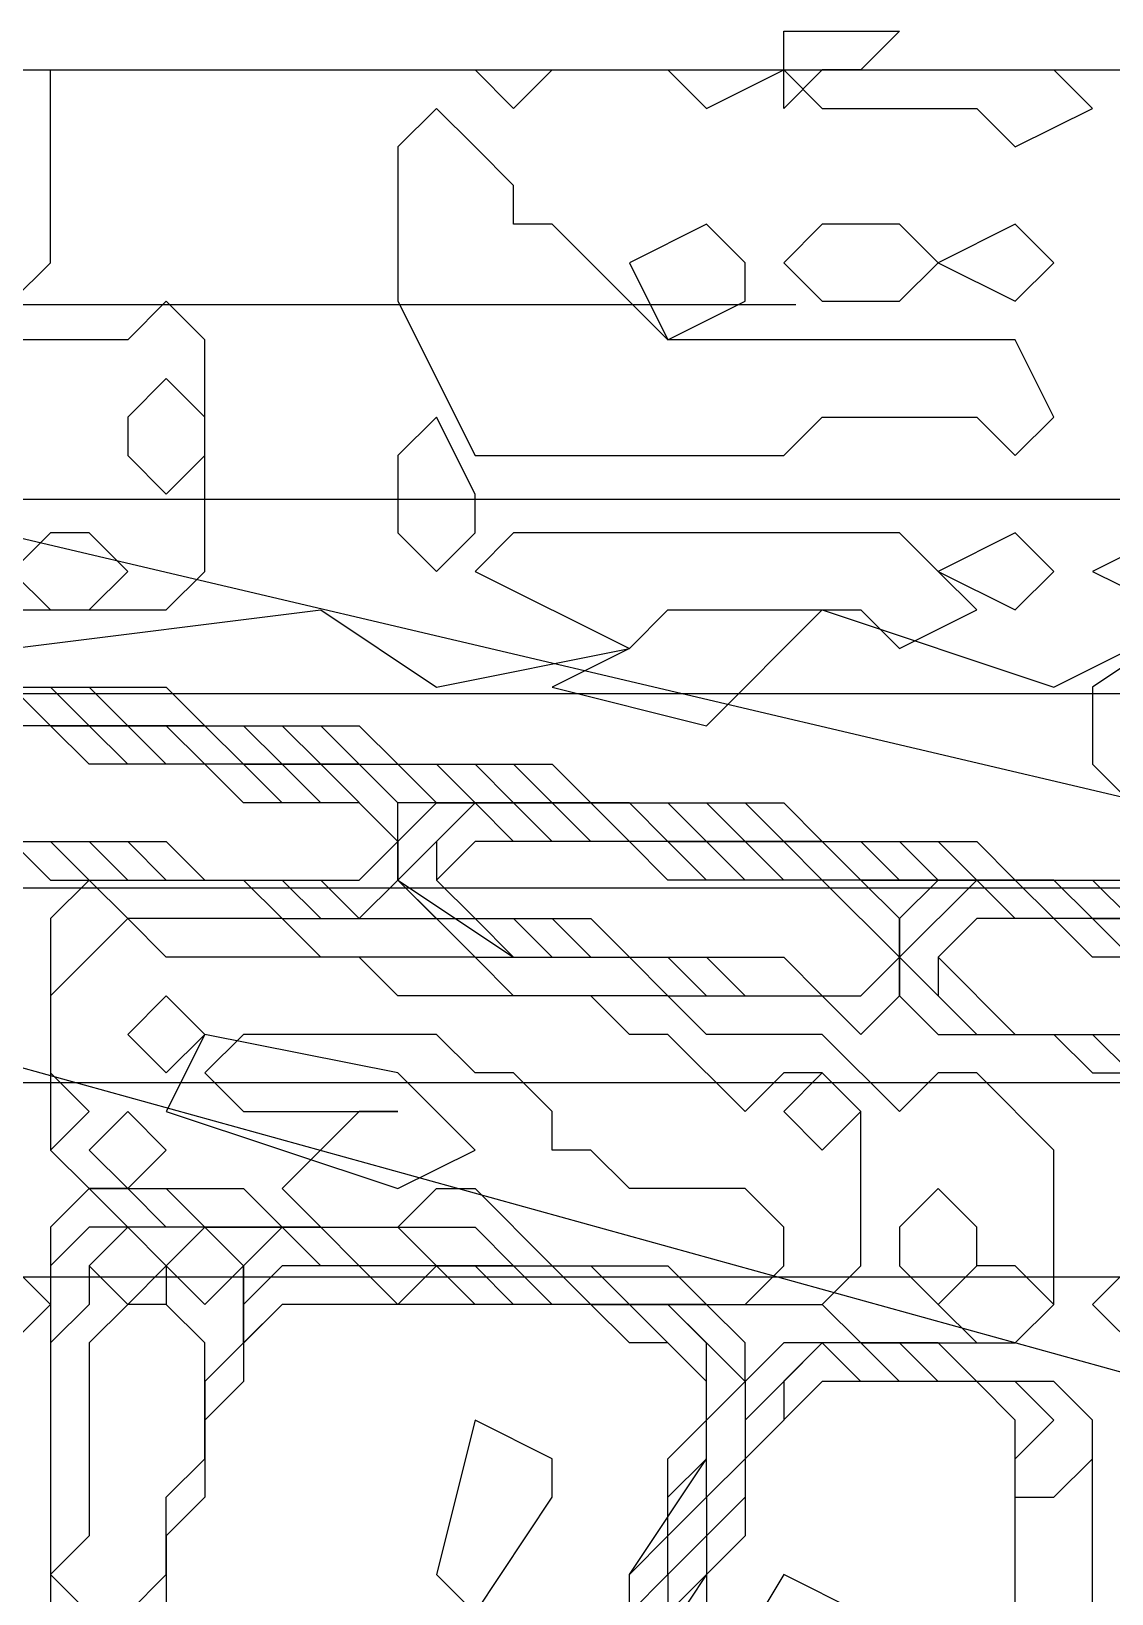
# Model space of a CAD drawing. Extents: x 46 to 224, y 52 to 151.
# Drawn here: x 163.21 to 179.87, y 127.11 to 151.22 of the extents above; entities that cross this region are included whole.
import ezdxf

# ---------------------------------------------------------------- set-up
doc = ezdxf.new("R2010")
doc.units = 0
doc.layers.add('OUTLINE', color=1, linetype='CONTINUOUS')

msp = doc.modelspace()

# ---------------------------------------------------------------- linework, layer by layer
for p, q in [((174.8151, 151.2183), (176.6008, 151.2183)), ((174.8151, 150.623), (174.8151, 151.2183)), ((176.6008, 151.2183), (176.0056, 150.623)), ((152.196, 150.623), (212.9103, 150.623)), ((163.5056, 147.6468), (163.5056, 150.623)), ((163.5056, 150.623), (170.0532, 150.623)), ((170.0532, 150.623), (170.6484, 150.0278)), ((170.6484, 150.0278), (171.2437, 150.623)), ((171.2437, 150.623), (173.0294, 150.623)), ((173.0294, 150.623), (173.6246, 150.0278)), ((173.6246, 150.0278), (174.8151, 150.623)), ((174.8151, 150.623), (175.4103, 150.0278)), ((175.4103, 150.623), (174.8151, 150.0278)), ((174.8151, 150.0278), (174.8151, 150.623)), ((176.0056, 150.623), (175.4103, 150.623)), ((179.577, 150.0278), (178.9818, 150.623)), ((178.9818, 150.623), (189.1008, 150.623)), ((169.4579, 150.0278), (168.8627, 149.4326)), ((170.0532, 149.4326), (169.4579, 150.0278)), ((175.4103, 150.0278), (177.7913, 150.0278)), ((177.7913, 150.0278), (178.3865, 149.4326)), ((178.3865, 149.4326), (179.577, 150.0278)), ((168.8627, 149.4326), (168.8627, 147.0516)), ((170.6484, 148.8373), (170.0532, 149.4326)), ((170.6484, 148.2421), (170.6484, 148.8373)), ((171.2437, 148.2421), (170.6484, 148.2421)), ((173.0294, 146.4564), (171.2437, 148.2421)), ((173.6246, 148.2421), (172.4341, 147.6468)), ((174.2198, 147.6468), (173.6246, 148.2421)), ((175.4103, 148.2421), (174.8151, 147.6468)), ((176.6008, 148.2421), (175.4103, 148.2421)), ((177.196, 147.6468), (176.6008, 148.2421)), ((178.3865, 148.2421), (177.196, 147.6468)), ((178.9818, 147.6468), (178.3865, 148.2421)), ((162.9103, 147.0516), (163.5056, 147.6468)), ((172.4341, 147.6468), (173.0294, 146.4564)), ((174.2198, 147.0516), (174.2198, 147.6468)), ((174.8151, 147.6468), (175.4103, 147.0516)), ((176.6008, 147.0516), (177.196, 147.6468)), ((177.196, 147.6468), (178.3865, 147.0516)), ((178.3865, 147.0516), (178.9818, 147.6468)), ((165.2913, 147.0516), (164.696, 146.4564)), ((165.8865, 146.4564), (165.2913, 147.0516)), ((168.8627, 147.0516), (170.0532, 144.6707)), ((173.0294, 146.4564), (174.2198, 147.0516)), ((175.4103, 147.0516), (176.6008, 147.0516)), ((164.696, 146.4564), (161.1246, 146.4564)), ((165.8865, 145.8611), (165.8865, 146.4564)), ((178.3865, 146.4564), (173.0294, 146.4564)), ((178.9818, 145.2659), (178.3865, 146.4564)), ((165.2913, 145.8611), (164.696, 145.2659)), ((165.8865, 145.2659), (165.2913, 145.8611)), ((165.8865, 142.8849), (165.8865, 145.8611)), ((164.696, 145.2659), (164.696, 144.6707)), ((165.8865, 144.6707), (165.8865, 145.2659)), ((169.4579, 145.2659), (168.8627, 144.6707)), ((170.0532, 144.0754), (169.4579, 145.2659)), ((174.8151, 144.6707), (175.4103, 145.2659)), ((175.4103, 145.2659), (177.7913, 145.2659)), ((177.7913, 145.2659), (178.3865, 144.6707)), ((178.3865, 144.6707), (178.9818, 145.2659)), ((164.696, 144.6707), (165.2913, 144.0754)), ((165.2913, 144.0754), (165.8865, 144.6707)), ((168.8627, 144.6707), (168.8627, 143.4802)), ((170.0532, 144.6707), (174.8151, 144.6707)), ((170.0532, 143.4802), (170.0532, 144.0754)), ((163.5056, 143.4802), (162.9103, 142.8849)), ((164.1008, 143.4802), (163.5056, 143.4802)), ((164.696, 142.8849), (164.1008, 143.4802)), ((168.8627, 143.4802), (169.4579, 142.8849)), ((169.4579, 142.8849), (170.0532, 143.4802)), ((170.6484, 143.4802), (170.0532, 142.8849)), ((176.6008, 143.4802), (170.6484, 143.4802)), ((177.196, 142.8849), (176.6008, 143.4802)), ((178.3865, 143.4802), (177.196, 142.8849)), ((178.9818, 142.8849), (178.3865, 143.4802)), ((180.7675, 143.4802), (179.577, 142.8849)), ((162.9103, 142.8849), (163.5056, 142.2897)), ((164.1008, 142.2897), (164.696, 142.8849)), ((165.2913, 142.2897), (165.8865, 142.8849)), ((170.0532, 142.8849), (172.4341, 141.6945)), ((177.7913, 142.2897), (177.196, 142.8849)), ((177.196, 142.8849), (178.3865, 142.2897)), ((178.3865, 142.2897), (178.9818, 142.8849)), ((179.577, 142.8849), (180.7675, 142.2897)), ((161.1246, 142.2897), (165.2913, 142.2897)), ((162.9103, 141.6945), (167.6722, 142.2897)), ((162.9103, 141.6945), (167.6722, 142.2897)), ((163.5056, 142.2897), (164.1008, 142.2897)), ((167.6722, 142.2897), (169.4579, 141.0992)), ((167.6722, 142.2897), (169.4579, 141.0992)), ((172.4341, 141.6945), (173.0294, 142.2897)), ((173.0294, 142.2897), (176.0056, 142.2897)), ((173.6246, 140.504), (175.4103, 142.2897)), ((173.6246, 140.504), (175.4103, 142.2897)), ((175.4103, 142.2897), (178.9818, 141.0992)), ((175.4103, 142.2897), (178.9818, 141.0992)), ((176.0056, 142.2897), (176.6008, 141.6945)), ((176.6008, 141.6945), (177.7913, 142.2897)), ((178.9818, 141.0992), (181.3627, 142.2897)), ((178.9818, 141.0992), (181.3627, 142.2897)), ((181.3627, 142.2897), (179.577, 141.0992)), ((181.3627, 142.2897), (179.577, 141.0992)), ((169.4579, 141.0992), (172.4341, 141.6945)), ((169.4579, 141.0992), (172.4341, 141.6945)), ((172.4341, 141.6945), (171.2437, 141.0992)), ((172.4341, 141.6945), (171.2437, 141.0992)), ((161.1246, 141.0992), (163.5056, 141.0992)), ((161.1246, 141.0992), (164.1008, 141.0992)), ((161.7198, 141.0992), (164.1008, 141.0992)), ((162.3151, 141.0992), (165.2913, 141.0992)), ((162.9103, 141.0992), (163.5056, 140.504)), ((162.9103, 141.0992), (163.5056, 140.504)), ((163.5056, 140.504), (162.9103, 141.0992)), ((162.9103, 141.0992), (163.5056, 140.504)), ((162.9103, 141.0992), (163.5056, 140.504)), ((162.9103, 141.0992), (163.5056, 140.504)), ((163.5056, 141.0992), (164.1008, 140.504)), ((164.1008, 141.0992), (164.696, 140.504)), ((164.1008, 141.0992), (164.696, 140.504)), ((165.2913, 141.0992), (165.8865, 140.504)), ((171.2437, 141.0992), (173.6246, 140.504)), ((171.2437, 141.0992), (173.6246, 140.504)), ((179.577, 141.0992), (179.577, 139.9088)), ((179.577, 141.0992), (179.577, 139.9088)), ((164.696, 140.504), (161.7198, 140.504)), ((164.1008, 140.504), (162.3151, 140.504)), ((163.5056, 140.504), (162.3151, 140.504)), ((164.696, 140.504), (162.9103, 140.504)), ((163.5056, 140.504), (162.9103, 140.504)), ((163.5056, 140.504), (162.9103, 140.504)), ((163.5056, 140.504), (162.9103, 140.504)), ((163.5056, 140.504), (165.8865, 140.504)), ((163.5056, 140.504), (165.8865, 140.504)), ((165.8865, 140.504), (163.5056, 140.504)), ((163.5056, 140.504), (166.4818, 140.504)), ((165.2913, 140.504), (163.5056, 140.504)), ((163.5056, 140.504), (166.4818, 140.504)), ((165.2913, 140.504), (163.5056, 140.504)), ((164.1008, 139.9088), (163.5056, 140.504)), ((163.5056, 140.504), (166.4818, 140.504)), ((165.2913, 140.504), (163.5056, 140.504)), ((164.1008, 140.504), (167.077, 140.504)), ((164.696, 139.9088), (164.1008, 140.504)), ((165.2913, 139.9088), (164.696, 140.504)), ((164.696, 140.504), (167.077, 140.504)), ((165.2913, 139.9088), (164.696, 140.504)), ((164.696, 140.504), (167.6722, 140.504)), ((165.8865, 139.9088), (165.2913, 140.504)), ((165.8865, 139.9088), (165.2913, 140.504)), ((165.8865, 139.9088), (165.2913, 140.504)), ((165.8865, 140.504), (166.4818, 139.9088)), ((165.8865, 140.504), (166.4818, 139.9088)), ((166.4818, 139.9088), (165.8865, 140.504)), ((165.8865, 140.504), (168.2675, 140.504)), ((166.4818, 140.504), (167.077, 139.9088)), ((166.4818, 140.504), (167.077, 139.9088)), ((166.4818, 140.504), (167.077, 139.9088)), ((167.077, 140.504), (167.6722, 139.9088)), ((167.077, 140.504), (167.6722, 139.9088)), ((167.6722, 140.504), (168.2675, 139.9088)), ((168.2675, 140.504), (168.8627, 139.9088)), ((164.696, 139.9088), (164.1008, 139.9088)), ((165.2913, 139.9088), (164.696, 139.9088)), ((165.8865, 139.9088), (164.696, 139.9088)), ((167.6722, 139.9088), (165.2913, 139.9088)), ((165.8865, 139.9088), (165.2913, 139.9088)), ((166.4818, 139.9088), (165.2913, 139.9088)), ((168.2675, 139.9088), (165.8865, 139.9088)), ((167.6722, 139.9088), (165.8865, 139.9088)), ((167.077, 139.9088), (165.8865, 139.9088)), ((166.4818, 139.3135), (165.8865, 139.9088)), ((167.6722, 139.9088), (165.8865, 139.9088)), ((166.4818, 139.9088), (168.8627, 139.9088)), ((166.4818, 139.9088), (168.8627, 139.9088)), ((168.2675, 139.9088), (166.4818, 139.9088)), ((167.077, 139.3135), (166.4818, 139.9088)), ((167.077, 139.9088), (169.4579, 139.9088)), ((167.077, 139.9088), (169.4579, 139.9088)), ((167.6722, 139.3135), (167.077, 139.9088)), ((167.077, 139.9088), (169.4579, 139.9088)), ((167.6722, 139.9088), (170.0532, 139.9088)), ((168.8627, 138.7183), (167.6722, 139.9088)), ((168.8627, 138.7183), (167.6722, 139.9088)), ((167.6722, 139.9088), (170.6484, 139.9088)), ((168.8627, 138.7183), (167.6722, 139.9088)), ((168.8627, 139.3135), (168.2675, 139.9088)), ((168.8627, 139.3135), (168.2675, 139.9088)), ((168.2675, 139.9088), (171.2437, 139.9088)), ((168.8627, 139.9088), (169.4579, 139.3135)), ((168.8627, 139.9088), (169.4579, 139.3135)), ((168.8627, 139.9088), (171.2437, 139.9088)), ((169.4579, 139.9088), (170.0532, 139.3135)), ((169.4579, 139.9088), (170.0532, 139.3135)), ((169.4579, 139.9088), (170.0532, 139.3135)), ((170.0532, 139.9088), (170.6484, 139.3135)), ((170.6484, 139.9088), (171.2437, 139.3135)), ((171.2437, 139.9088), (171.8389, 139.3135)), ((171.2437, 139.9088), (171.8389, 139.3135)), ((179.577, 139.9088), (180.7675, 138.7183)), ((179.577, 139.9088), (180.7675, 138.7183)), ((168.2675, 139.3135), (166.4818, 139.3135)), ((168.2675, 139.3135), (167.077, 139.3135)), ((168.2675, 139.3135), (167.6722, 139.3135)), ((168.8627, 138.7183), (168.2675, 139.3135)), ((168.8627, 138.7183), (168.2675, 139.3135)), ((168.8627, 138.7183), (168.2675, 139.3135)), ((170.0532, 139.3135), (168.8627, 138.123)), ((169.4579, 139.3135), (168.8627, 139.3135)), ((168.8627, 138.123), (168.8627, 139.3135)), ((169.4579, 139.3135), (168.8627, 138.7183)), ((169.4579, 139.3135), (168.8627, 138.7183)), ((169.4579, 139.3135), (168.8627, 138.7183)), ((169.4579, 139.3135), (172.4341, 139.3135)), ((169.4579, 139.3135), (172.4341, 139.3135)), ((172.4341, 139.3135), (169.4579, 139.3135)), ((171.8389, 139.3135), (169.4579, 139.3135)), ((171.2437, 139.3135), (169.4579, 139.3135)), ((170.0532, 139.3135), (169.4579, 138.7183)), ((170.0532, 139.3135), (169.4579, 138.7183)), ((171.2437, 139.3135), (169.4579, 139.3135)), ((170.6484, 139.3135), (170.0532, 139.3135)), ((170.0532, 139.3135), (172.4341, 139.3135)), ((170.0532, 139.3135), (173.0294, 139.3135)), ((170.6484, 139.3135), (170.0532, 139.3135)), ((170.6484, 138.7183), (170.0532, 139.3135)), ((170.0532, 139.3135), (173.0294, 139.3135)), ((170.6484, 139.3135), (173.0294, 139.3135)), ((171.2437, 138.7183), (170.6484, 139.3135)), ((171.2437, 138.7183), (170.6484, 139.3135)), ((171.8389, 138.7183), (171.2437, 139.3135)), ((171.2437, 139.3135), (173.6246, 139.3135)), ((171.8389, 138.7183), (171.2437, 139.3135)), ((172.4341, 138.7183), (171.8389, 139.3135)), ((171.8389, 139.3135), (174.2198, 139.3135)), ((171.8389, 139.3135), (174.8151, 139.3135)), ((172.4341, 139.3135), (173.0294, 138.7183)), ((172.4341, 139.3135), (173.0294, 138.7183)), ((173.0294, 138.7183), (172.4341, 139.3135)), ((172.4341, 139.3135), (173.0294, 138.7183)), ((173.0294, 139.3135), (173.6246, 138.7183)), ((173.0294, 139.3135), (173.6246, 138.7183)), ((173.0294, 139.3135), (173.6246, 138.7183)), ((173.6246, 139.3135), (174.2198, 138.7183)), ((174.2198, 139.3135), (174.8151, 138.7183)), ((174.8151, 139.3135), (175.4103, 138.7183)), ((161.7198, 138.7183), (164.1008, 138.7183)), ((161.7198, 138.7183), (163.5056, 138.7183)), ((161.7198, 138.7183), (163.5056, 138.7183)), ((161.7198, 138.7183), (163.5056, 138.7183)), ((162.3151, 138.7183), (164.1008, 138.7183)), ((162.3151, 138.7183), (164.696, 138.7183)), ((162.9103, 138.7183), (163.5056, 138.123)), ((162.9103, 138.7183), (165.2913, 138.7183)), ((163.5056, 138.7183), (164.1008, 138.123)), ((163.5056, 138.7183), (164.1008, 138.123)), ((163.5056, 138.7183), (164.1008, 138.123)), ((164.1008, 138.7183), (164.696, 138.123)), ((164.1008, 138.7183), (164.696, 138.123)), ((164.696, 138.7183), (165.2913, 138.123)), ((165.2913, 138.7183), (165.8865, 138.123)), ((168.2675, 138.123), (168.8627, 138.7183)), ((168.2675, 138.123), (168.8627, 138.7183)), ((168.2675, 138.123), (168.8627, 138.7183)), ((168.8627, 138.123), (168.8627, 138.7183)), ((168.8627, 138.7183), (168.8627, 138.123)), ((168.8627, 138.123), (168.8627, 138.7183)), ((168.8627, 138.7183), (168.8627, 138.123)), ((168.8627, 138.123), (168.8627, 138.7183)), ((168.8627, 138.7183), (168.8627, 138.123)), ((169.4579, 138.7183), (169.4579, 138.123)), ((169.4579, 138.7183), (169.4579, 138.123)), ((170.0532, 138.7183), (169.4579, 138.123)), ((172.4341, 138.7183), (170.0532, 138.7183)), ((171.2437, 138.7183), (170.6484, 138.7183)), ((171.8389, 138.7183), (171.2437, 138.7183)), ((171.8389, 138.7183), (171.2437, 138.7183)), ((173.0294, 138.7183), (171.2437, 138.7183)), ((174.2198, 138.7183), (171.8389, 138.7183)), ((172.4341, 138.7183), (171.8389, 138.7183)), ((173.6246, 138.7183), (171.8389, 138.7183)), ((172.4341, 138.7183), (171.8389, 138.7183)), ((173.0294, 138.7183), (172.4341, 138.7183)), ((174.8151, 138.7183), (172.4341, 138.7183)), ((173.0294, 138.123), (172.4341, 138.7183)), ((174.8151, 138.7183), (172.4341, 138.7183)), ((173.0294, 138.7183), (175.4103, 138.7183)), ((173.0294, 138.7183), (175.4103, 138.7183)), ((175.4103, 138.7183), (173.0294, 138.7183)), ((173.0294, 138.7183), (175.4103, 138.7183)), ((174.8151, 138.7183), (173.0294, 138.7183)), ((173.6246, 138.123), (173.0294, 138.7183)), ((173.6246, 138.7183), (176.6008, 138.7183)), ((173.6246, 138.7183), (176.0056, 138.7183)), ((174.2198, 138.123), (173.6246, 138.7183)), ((173.6246, 138.7183), (176.0056, 138.7183)), ((174.8151, 138.123), (174.2198, 138.7183)), ((174.2198, 138.7183), (176.6008, 138.7183)), ((175.4103, 138.123), (174.8151, 138.7183)), ((175.4103, 138.123), (174.8151, 138.7183)), ((174.8151, 138.7183), (177.196, 138.7183)), ((175.4103, 138.123), (174.8151, 138.7183)), ((175.4103, 138.7183), (176.0056, 138.123)), ((175.4103, 138.7183), (176.0056, 138.123)), ((176.0056, 138.123), (175.4103, 138.7183)), ((175.4103, 138.7183), (176.0056, 138.123)), ((175.4103, 138.7183), (177.7913, 138.7183)), ((176.0056, 138.7183), (176.6008, 138.123)), ((176.0056, 138.7183), (176.6008, 138.123)), ((176.6008, 138.7183), (177.196, 138.123)), ((176.6008, 138.7183), (177.196, 138.123)), ((177.196, 138.7183), (177.7913, 138.123)), ((177.7913, 138.7183), (178.3865, 138.123)), ((163.5056, 138.123), (166.4818, 138.123)), ((164.1008, 138.123), (163.5056, 137.5278)), ((164.696, 137.5278), (164.1008, 138.123)), ((164.1008, 138.123), (166.4818, 138.123)), ((164.1008, 138.123), (167.077, 138.123)), ((164.1008, 138.123), (167.077, 138.123)), ((164.696, 138.123), (167.6722, 138.123)), ((164.696, 138.123), (168.2675, 138.123)), ((165.2913, 138.123), (168.2675, 138.123)), ((165.8865, 138.123), (168.2675, 138.123)), ((166.4818, 138.123), (167.077, 137.5278)), ((166.4818, 138.123), (167.077, 137.5278)), ((167.077, 138.123), (167.6722, 137.5278)), ((167.077, 138.123), (167.6722, 137.5278)), ((167.6722, 138.123), (168.2675, 137.5278)), ((168.2675, 137.5278), (168.8627, 138.123)), ((168.2675, 137.5278), (168.8627, 138.123)), ((168.2675, 137.5278), (168.8627, 138.123)), ((168.2675, 137.5278), (168.8627, 138.123)), ((168.8627, 138.123), (170.6484, 136.9326)), ((168.8627, 138.123), (170.0532, 136.9326)), ((168.8627, 138.123), (169.4579, 137.5278)), ((168.8627, 138.123), (169.4579, 137.5278)), ((169.4579, 138.123), (170.0532, 137.5278)), ((169.4579, 138.123), (170.0532, 137.5278)), ((169.4579, 138.123), (170.0532, 137.5278)), ((173.6246, 138.123), (173.0294, 138.123)), ((176.0056, 138.123), (173.6246, 138.123)), ((175.4103, 138.123), (173.6246, 138.123)), ((176.0056, 138.123), (174.2198, 138.123)), ((176.0056, 138.123), (174.8151, 138.123)), ((176.0056, 138.123), (175.4103, 138.123)), ((176.0056, 138.123), (175.4103, 138.123)), ((176.6008, 136.9326), (175.4103, 138.123)), ((176.0056, 138.123), (175.4103, 138.123)), ((176.6008, 137.5278), (176.0056, 138.123)), ((176.0056, 138.123), (178.9818, 138.123)), ((176.0056, 138.123), (178.9818, 138.123)), ((178.9818, 138.123), (176.0056, 138.123)), ((176.0056, 138.123), (178.9818, 138.123)), ((176.6008, 137.5278), (176.0056, 138.123)), ((176.6008, 137.5278), (176.0056, 138.123)), ((176.6008, 137.5278), (176.0056, 138.123)), ((176.6008, 137.5278), (176.0056, 138.123)), ((176.6008, 137.5278), (176.0056, 138.123)), ((177.7913, 138.123), (176.6008, 136.9326)), ((177.196, 138.123), (176.6008, 137.5278)), ((176.6008, 138.123), (178.9818, 138.123)), ((177.7913, 138.123), (176.6008, 136.9326)), ((176.6008, 138.123), (178.9818, 138.123)), ((177.7913, 138.123), (176.6008, 136.9326)), ((177.196, 138.123), (179.577, 138.123)), ((178.3865, 138.123), (177.196, 138.123)), ((177.196, 138.123), (180.1722, 138.123)), ((178.3865, 137.5278), (177.7913, 138.123)), ((178.3865, 137.5278), (177.7913, 138.123)), ((177.7913, 138.123), (180.7675, 138.123)), ((178.3865, 137.5278), (177.7913, 138.123)), ((178.9818, 137.5278), (178.3865, 138.123)), ((178.3865, 138.123), (180.7675, 138.123)), ((178.9818, 138.123), (179.577, 137.5278)), ((178.9818, 138.123), (179.577, 137.5278)), ((179.577, 137.5278), (178.9818, 138.123)), ((178.9818, 138.123), (179.577, 137.5278)), ((178.9818, 138.123), (179.577, 137.5278)), ((178.9818, 138.123), (179.577, 137.5278)), ((179.577, 138.123), (180.1722, 137.5278)), ((163.5056, 137.5278), (163.5056, 133.9564)), ((164.696, 137.5278), (163.5056, 136.3373)), ((165.2913, 137.5278), (164.696, 137.5278)), ((165.2913, 136.9326), (164.696, 137.5278)), ((167.077, 137.5278), (165.2913, 137.5278)), ((167.077, 137.5278), (169.4579, 137.5278)), ((167.6722, 136.9326), (167.077, 137.5278)), ((167.077, 137.5278), (168.2675, 137.5278)), ((167.6722, 137.5278), (168.2675, 137.5278)), ((167.6722, 137.5278), (168.2675, 137.5278)), ((169.4579, 137.5278), (170.0532, 136.9326)), ((169.4579, 137.5278), (170.0532, 137.5278)), ((169.4579, 137.5278), (170.0532, 137.5278)), ((170.0532, 137.5278), (170.6484, 136.9326)), ((170.0532, 137.5278), (170.6484, 137.5278)), ((170.0532, 137.5278), (171.2437, 137.5278)), ((170.0532, 137.5278), (171.8389, 137.5278)), ((170.0532, 137.5278), (170.6484, 136.9326)), ((170.6484, 137.5278), (171.2437, 136.9326)), ((171.2437, 137.5278), (171.8389, 136.9326)), ((171.8389, 137.5278), (172.4341, 136.9326)), ((176.6008, 136.9326), (176.6008, 137.5278)), ((176.6008, 136.9326), (176.6008, 137.5278)), ((176.6008, 137.5278), (176.6008, 136.3373)), ((176.6008, 136.9326), (176.6008, 137.5278)), ((176.6008, 136.9326), (176.6008, 137.5278)), ((176.6008, 136.9326), (176.6008, 137.5278)), ((176.6008, 136.9326), (176.6008, 137.5278)), ((177.7913, 137.5278), (177.196, 136.9326)), ((177.7913, 137.5278), (177.196, 136.9326)), ((177.7913, 137.5278), (177.196, 136.9326)), ((180.1722, 137.5278), (177.7913, 137.5278)), ((179.577, 137.5278), (177.7913, 137.5278)), ((178.9818, 137.5278), (177.7913, 137.5278)), ((178.9818, 137.5278), (178.3865, 137.5278)), ((178.9818, 137.5278), (178.3865, 137.5278)), ((178.9818, 137.5278), (178.3865, 137.5278)), ((180.7675, 137.5278), (178.9818, 137.5278)), ((179.577, 137.5278), (178.9818, 137.5278)), ((180.7675, 137.5278), (178.9818, 137.5278)), ((179.577, 136.9326), (178.9818, 137.5278)), ((180.7675, 137.5278), (178.9818, 137.5278)), ((179.577, 137.5278), (181.9579, 137.5278)), ((179.577, 137.5278), (181.9579, 137.5278)), ((181.9579, 137.5278), (179.577, 137.5278)), ((179.577, 137.5278), (181.9579, 137.5278)), ((181.3627, 137.5278), (179.577, 137.5278)), ((179.577, 137.5278), (182.5532, 137.5278)), ((180.1722, 136.9326), (179.577, 137.5278)), ((179.577, 137.5278), (182.5532, 137.5278)), ((165.8865, 136.9326), (165.2913, 136.9326)), ((168.2675, 136.9326), (165.8865, 136.9326)), ((170.0532, 136.9326), (167.6722, 136.9326)), ((168.8627, 136.3373), (168.2675, 136.9326)), ((170.0532, 136.9326), (172.4341, 136.9326)), ((170.6484, 136.3373), (170.0532, 136.9326)), ((170.0532, 136.9326), (173.0294, 136.9326)), ((170.6484, 136.9326), (173.6246, 136.9326)), ((170.6484, 136.9326), (173.0294, 136.9326)), ((170.6484, 136.9326), (173.0294, 136.9326)), ((171.2437, 136.9326), (173.6246, 136.9326)), ((171.8389, 136.9326), (174.8151, 136.9326)), ((172.4341, 136.9326), (173.0294, 136.3373)), ((172.4341, 136.9326), (174.8151, 136.9326)), ((173.0294, 136.9326), (173.6246, 136.3373)), ((173.0294, 136.9326), (173.6246, 136.3373)), ((173.0294, 136.9326), (173.6246, 136.3373)), ((173.6246, 136.9326), (174.2198, 136.3373)), ((173.6246, 136.9326), (174.2198, 136.3373)), ((174.8151, 136.9326), (175.4103, 136.3373)), ((174.8151, 136.9326), (175.4103, 136.3373)), ((176.0056, 136.3373), (176.6008, 136.9326)), ((176.0056, 136.3373), (176.6008, 136.9326)), ((176.0056, 136.3373), (176.6008, 136.9326)), ((176.0056, 136.3373), (176.6008, 136.9326)), ((176.0056, 136.3373), (176.6008, 136.9326)), ((176.0056, 136.3373), (176.6008, 136.9326)), ((176.0056, 136.3373), (176.6008, 136.9326)), ((176.6008, 136.9326), (177.7913, 135.7421)), ((176.6008, 136.3373), (176.6008, 136.9326)), ((176.6008, 136.9326), (176.6008, 136.3373)), ((176.6008, 136.9326), (177.7913, 135.7421)), ((176.6008, 136.9326), (177.7913, 135.7421)), ((177.196, 136.9326), (177.196, 136.3373)), ((177.196, 136.9326), (177.196, 136.3373)), ((177.196, 136.9326), (178.3865, 135.7421)), ((180.1722, 136.9326), (179.577, 136.9326)), ((163.5056, 136.3373), (163.5056, 135.1468)), ((165.2913, 136.3373), (164.696, 135.7421)), ((165.2913, 136.3373), (164.696, 135.7421)), ((165.8865, 135.7421), (165.2913, 136.3373)), ((165.8865, 135.7421), (165.2913, 136.3373)), ((171.8389, 136.3373), (168.8627, 136.3373)), ((173.0294, 136.3373), (170.6484, 136.3373)), ((172.4341, 135.7421), (171.8389, 136.3373)), ((173.0294, 136.3373), (175.4103, 136.3373)), ((173.6246, 135.7421), (173.0294, 136.3373)), ((173.6246, 136.3373), (176.0056, 136.3373)), ((173.6246, 136.3373), (176.0056, 136.3373)), ((173.6246, 136.3373), (176.0056, 136.3373)), ((174.2198, 136.3373), (176.0056, 136.3373)), ((174.2198, 136.3373), (176.0056, 136.3373)), ((175.4103, 136.3373), (176.0056, 135.7421)), ((175.4103, 136.3373), (176.0056, 136.3373)), ((175.4103, 136.3373), (176.0056, 136.3373)), ((176.0056, 135.7421), (176.6008, 136.3373)), ((176.6008, 136.3373), (177.196, 135.7421)), ((176.6008, 136.3373), (177.196, 135.7421)), ((177.196, 136.3373), (177.7913, 135.7421)), ((177.196, 136.3373), (177.7913, 135.7421)), ((164.696, 135.7421), (165.2913, 135.1468)), ((164.696, 135.7421), (165.2913, 135.1468)), ((165.8865, 135.7421), (165.2913, 134.5516)), ((165.8865, 135.7421), (165.2913, 134.5516)), ((165.2913, 135.1468), (165.8865, 135.7421)), ((165.2913, 135.1468), (165.8865, 135.7421)), ((168.8627, 135.1468), (165.8865, 135.7421)), ((168.8627, 135.1468), (165.8865, 135.7421)), ((166.4818, 135.7421), (165.8865, 135.1468)), ((166.4818, 135.7421), (165.8865, 135.1468)), ((169.4579, 135.7421), (166.4818, 135.7421)), ((169.4579, 135.7421), (166.4818, 135.7421)), ((170.0532, 135.1468), (169.4579, 135.7421)), ((170.0532, 135.1468), (169.4579, 135.7421)), ((173.0294, 135.7421), (172.4341, 135.7421)), ((174.2198, 134.5516), (173.0294, 135.7421)), ((175.4103, 135.7421), (173.6246, 135.7421)), ((176.6008, 134.5516), (175.4103, 135.7421)), ((177.196, 135.7421), (178.9818, 135.7421)), ((177.196, 135.7421), (179.577, 135.7421)), ((177.7913, 135.7421), (180.1722, 135.7421)), ((177.7913, 135.7421), (179.577, 135.7421)), ((177.7913, 135.7421), (180.1722, 135.7421)), ((177.7913, 135.7421), (180.7675, 135.7421)), ((177.7913, 135.7421), (179.577, 135.7421)), ((178.3865, 135.7421), (181.3627, 135.7421)), ((178.9818, 135.7421), (179.577, 135.1468)), ((179.577, 135.7421), (180.1722, 135.1468)), ((179.577, 135.7421), (180.1722, 135.1468)), ((179.577, 135.7421), (180.1722, 135.1468)), ((163.5056, 135.1468), (164.1008, 134.5516)), ((165.8865, 135.1468), (166.4818, 134.5516)), ((165.8865, 135.1468), (166.4818, 134.5516)), ((169.4579, 134.5516), (168.8627, 135.1468)), ((169.4579, 134.5516), (168.8627, 135.1468)), ((170.6484, 135.1468), (170.0532, 135.1468)), ((170.6484, 135.1468), (170.0532, 135.1468)), ((171.2437, 134.5516), (170.6484, 135.1468)), ((171.2437, 134.5516), (170.6484, 135.1468)), ((174.8151, 135.1468), (174.2198, 134.5516)), ((175.4103, 135.1468), (174.8151, 135.1468)), ((175.4103, 135.1468), (174.8151, 134.5516)), ((175.4103, 135.1468), (174.8151, 134.5516)), ((176.0056, 134.5516), (175.4103, 135.1468)), ((176.0056, 134.5516), (175.4103, 135.1468)), ((176.0056, 134.5516), (175.4103, 135.1468)), ((177.196, 135.1468), (176.6008, 134.5516)), ((177.7913, 135.1468), (177.196, 135.1468)), ((178.9818, 133.9564), (177.7913, 135.1468)), ((179.577, 135.1468), (181.9579, 135.1468)), ((164.1008, 134.5516), (163.5056, 133.9564)), ((164.696, 134.5516), (164.1008, 133.9564)), ((164.696, 134.5516), (164.1008, 133.9564)), ((165.2913, 133.9564), (164.696, 134.5516)), ((165.2913, 133.9564), (164.696, 134.5516)), ((165.2913, 134.5516), (168.8627, 133.3611)), ((165.2913, 134.5516), (168.8627, 133.3611)), ((166.4818, 134.5516), (168.8627, 134.5516)), ((166.4818, 134.5516), (168.8627, 134.5516)), ((168.2675, 134.5516), (167.077, 133.3611)), ((168.2675, 134.5516), (167.077, 133.3611)), ((168.8627, 134.5516), (168.2675, 134.5516)), ((168.8627, 134.5516), (168.2675, 134.5516)), ((170.0532, 133.9564), (169.4579, 134.5516)), ((170.0532, 133.9564), (169.4579, 134.5516)), ((171.2437, 133.9564), (171.2437, 134.5516)), ((171.2437, 133.9564), (171.2437, 134.5516)), ((174.8151, 134.5516), (175.4103, 133.9564)), ((174.8151, 134.5516), (175.4103, 133.9564)), ((175.4103, 133.9564), (176.0056, 134.5516)), ((175.4103, 133.9564), (176.0056, 134.5516)), ((176.0056, 132.1707), (176.0056, 134.5516)), ((163.5056, 133.9564), (164.1008, 133.3611)), ((163.5056, 133.9564), (164.1008, 133.3611)), ((164.1008, 133.9564), (164.696, 133.3611)), ((164.1008, 133.9564), (164.696, 133.3611)), ((164.696, 133.3611), (165.2913, 133.9564)), ((164.696, 133.3611), (165.2913, 133.9564)), ((168.8627, 133.3611), (170.0532, 133.9564)), ((168.8627, 133.3611), (170.0532, 133.9564)), ((171.8389, 133.9564), (171.2437, 133.9564)), ((171.8389, 133.9564), (171.2437, 133.9564)), ((172.4341, 133.3611), (171.8389, 133.9564)), ((172.4341, 133.3611), (171.8389, 133.9564)), ((178.9818, 131.5754), (178.9818, 133.9564)), ((164.1008, 133.3611), (163.5056, 132.7659)), ((164.1008, 133.3611), (163.5056, 132.7659)), ((164.1008, 133.3611), (163.5056, 132.7659)), ((164.1008, 133.3611), (163.5056, 132.7659)), ((164.1008, 133.3611), (165.2913, 133.3611)), ((164.696, 133.3611), (164.1008, 133.3611)), ((164.1008, 133.3611), (166.4818, 133.3611)), ((164.696, 132.7659), (164.1008, 133.3611)), ((164.696, 132.7659), (164.1008, 133.3611)), ((164.696, 132.7659), (164.1008, 133.3611)), ((165.2913, 132.7659), (164.696, 133.3611)), ((165.2913, 133.3611), (165.8865, 132.7659)), ((166.4818, 133.3611), (167.077, 132.7659)), ((167.077, 133.3611), (167.6722, 132.7659)), ((167.077, 133.3611), (167.6722, 132.7659)), ((168.8627, 132.7659), (169.4579, 133.3611)), ((168.8627, 132.7659), (169.4579, 133.3611)), ((169.4579, 133.3611), (170.0532, 133.3611)), ((169.4579, 133.3611), (170.0532, 133.3611)), ((170.0532, 133.3611), (171.2437, 132.1707)), ((170.0532, 133.3611), (171.2437, 132.1707)), ((174.2198, 133.3611), (172.4341, 133.3611)), ((174.2198, 133.3611), (172.4341, 133.3611)), ((174.8151, 132.7659), (174.2198, 133.3611)), ((174.8151, 132.7659), (174.2198, 133.3611)), ((177.196, 133.3611), (176.6008, 132.7659)), ((177.7913, 132.7659), (177.196, 133.3611)), ((164.1008, 132.7659), (163.5056, 132.1707)), ((163.5056, 132.7659), (163.5056, 114.3135)), ((163.5056, 132.7659), (163.5056, 125.0278)), ((163.5056, 132.7659), (163.5056, 125.0278)), ((163.5056, 132.7659), (163.5056, 125.0278)), ((165.8865, 132.7659), (164.1008, 132.7659)), ((164.696, 132.7659), (164.1008, 132.1707)), ((164.696, 132.7659), (164.1008, 132.1707)), ((164.696, 132.7659), (164.1008, 132.1707)), ((165.2913, 132.7659), (164.696, 132.7659)), ((165.2913, 132.7659), (164.696, 132.7659)), ((165.8865, 132.7659), (164.696, 132.7659)), ((165.2913, 132.1707), (164.696, 132.7659)), ((165.2913, 132.1707), (164.696, 132.7659)), ((165.2913, 132.7659), (164.696, 132.7659)), ((165.8865, 132.7659), (165.2913, 132.7659)), ((167.6722, 132.7659), (165.2913, 132.7659)), ((165.8865, 132.7659), (165.2913, 132.7659)), ((165.8865, 132.7659), (165.2913, 132.1707)), ((165.8865, 132.7659), (165.2913, 132.1707)), ((165.8865, 132.7659), (165.2913, 132.7659)), ((166.4818, 132.1707), (165.8865, 132.7659)), ((165.8865, 132.7659), (168.8627, 132.7659)), ((167.6722, 132.7659), (165.8865, 132.7659)), ((166.4818, 132.1707), (165.8865, 132.7659)), ((166.4818, 132.1707), (165.8865, 132.7659)), ((166.4818, 132.1707), (165.8865, 132.7659)), ((166.4818, 132.1707), (165.8865, 132.7659)), ((166.4818, 132.1707), (165.8865, 132.7659)), ((167.077, 132.7659), (166.4818, 132.1707)), ((167.077, 132.7659), (166.4818, 132.1707)), ((167.077, 132.7659), (170.0532, 132.7659)), ((167.6722, 132.1707), (167.077, 132.7659)), ((167.6722, 132.1707), (167.077, 132.7659)), ((168.2675, 132.1707), (167.6722, 132.7659)), ((168.2675, 132.1707), (167.6722, 132.7659)), ((167.6722, 132.7659), (168.8627, 132.7659)), ((167.6722, 132.7659), (168.8627, 132.7659)), ((168.8627, 132.7659), (169.4579, 132.1707)), ((170.0532, 132.7659), (170.6484, 132.1707)), ((174.8151, 132.1707), (174.8151, 132.7659)), ((174.8151, 132.1707), (174.8151, 132.7659)), ((176.6008, 132.7659), (176.6008, 132.1707)), ((177.7913, 132.1707), (177.7913, 132.7659)), ((163.5056, 131.5754), (162.9103, 132.1707)), ((163.5056, 131.5754), (162.9103, 132.1707)), ((163.5056, 132.1707), (163.5056, 125.623)), ((164.1008, 132.1707), (164.1008, 131.5754)), ((164.1008, 132.1707), (164.696, 131.5754)), ((164.1008, 132.1707), (164.696, 131.5754)), ((164.696, 131.5754), (165.2913, 132.1707)), ((164.696, 131.5754), (165.2913, 132.1707)), ((165.2913, 132.1707), (165.2913, 131.5754)), ((165.2913, 132.1707), (165.8865, 131.5754)), ((165.8865, 131.5754), (166.4818, 132.1707)), ((167.077, 132.1707), (166.4818, 131.5754)), ((166.4818, 131.5754), (166.4818, 132.1707)), ((166.4818, 132.1707), (166.4818, 131.5754)), ((166.4818, 131.5754), (166.4818, 132.1707)), ((167.077, 132.1707), (166.4818, 131.5754)), ((166.4818, 131.5754), (166.4818, 132.1707)), ((166.4818, 131.5754), (166.4818, 132.1707)), ((166.4818, 132.1707), (166.4818, 131.5754)), ((166.4818, 131.5754), (166.4818, 132.1707)), ((170.0532, 132.1707), (167.077, 132.1707)), ((168.2675, 132.1707), (167.077, 132.1707)), ((170.0532, 132.1707), (167.6722, 132.1707)), ((170.0532, 132.1707), (167.6722, 132.1707)), ((170.6484, 132.1707), (168.2675, 132.1707)), ((170.6484, 132.1707), (168.2675, 132.1707)), ((168.8627, 131.5754), (168.2675, 132.1707)), ((169.4579, 132.1707), (168.8627, 131.5754)), ((169.4579, 132.1707), (171.2437, 132.1707)), ((170.0532, 131.5754), (169.4579, 132.1707)), ((170.6484, 131.5754), (170.0532, 132.1707)), ((170.6484, 131.5754), (170.0532, 132.1707)), ((170.6484, 131.5754), (170.0532, 132.1707)), ((171.2437, 131.5754), (170.6484, 132.1707)), ((170.6484, 132.1707), (171.8389, 132.1707)), ((171.2437, 131.5754), (170.6484, 132.1707)), ((171.2437, 132.1707), (171.8389, 131.5754)), ((171.2437, 132.1707), (173.0294, 132.1707)), ((171.2437, 132.1707), (173.0294, 132.1707)), ((171.8389, 132.1707), (172.4341, 131.5754)), ((173.0294, 132.1707), (173.6246, 131.5754)), ((173.0294, 132.1707), (173.6246, 131.5754)), ((174.2198, 131.5754), (174.8151, 132.1707)), ((174.2198, 131.5754), (174.8151, 132.1707)), ((175.4103, 131.5754), (176.0056, 132.1707)), ((176.6008, 132.1707), (177.196, 131.5754)), ((177.196, 131.5754), (177.7913, 132.1707)), ((177.7913, 132.1707), (177.196, 131.5754)), ((178.3865, 132.1707), (177.7913, 132.1707)), ((178.9818, 131.5754), (178.3865, 132.1707)), ((180.1722, 132.1707), (179.577, 131.5754)), ((162.3151, 130.3849), (163.5056, 131.5754)), ((162.3151, 130.3849), (163.5056, 131.5754)), ((164.1008, 131.5754), (163.5056, 130.9802)), ((164.696, 131.5754), (164.1008, 130.9802)), ((164.696, 131.5754), (164.1008, 130.9802)), ((165.2913, 131.5754), (164.696, 131.5754)), ((165.2913, 131.5754), (164.696, 131.5754)), ((165.8865, 130.9802), (165.2913, 131.5754)), ((167.077, 131.5754), (165.8865, 130.3849)), ((166.4818, 131.5754), (166.4818, 130.9802)), ((166.4818, 130.9802), (166.4818, 131.5754)), ((166.4818, 130.9802), (166.4818, 131.5754)), ((167.077, 131.5754), (166.4818, 130.9802)), ((171.8389, 131.5754), (167.077, 131.5754)), ((171.8389, 131.5754), (167.077, 131.5754)), ((172.4341, 131.5754), (170.0532, 131.5754)), ((173.0294, 131.5754), (170.6484, 131.5754)), ((173.0294, 131.5754), (170.6484, 131.5754)), ((173.0294, 131.5754), (170.6484, 131.5754)), ((173.6246, 131.5754), (171.2437, 131.5754)), ((173.6246, 131.5754), (171.2437, 131.5754)), ((171.8389, 131.5754), (175.4103, 131.5754)), ((172.4341, 130.9802), (171.8389, 131.5754)), ((172.4341, 130.9802), (171.8389, 131.5754)), ((172.4341, 131.5754), (175.4103, 131.5754)), ((173.6246, 130.3849), (172.4341, 131.5754)), ((173.6246, 130.9802), (173.0294, 131.5754)), ((174.2198, 130.3849), (173.0294, 131.5754)), ((174.2198, 130.3849), (173.0294, 131.5754)), ((174.2198, 130.9802), (173.6246, 131.5754)), ((174.2198, 130.9802), (173.6246, 131.5754)), ((173.6246, 131.5754), (174.2198, 131.5754)), ((173.6246, 131.5754), (174.2198, 131.5754)), ((175.4103, 131.5754), (176.0056, 130.9802)), ((177.196, 131.5754), (177.7913, 130.9802)), ((178.3865, 130.9802), (178.9818, 131.5754)), ((178.3865, 130.9802), (178.9818, 131.5754)), ((179.577, 131.5754), (180.7675, 130.3849)), ((163.5056, 130.9802), (163.5056, 126.2183)), ((164.1008, 130.9802), (164.1008, 128.004)), ((164.1008, 130.9802), (164.1008, 128.004)), ((165.8865, 130.3849), (166.4818, 130.9802)), ((165.8865, 130.3849), (165.8865, 130.9802)), ((166.4818, 130.9802), (166.4818, 130.3849)), ((173.0294, 130.9802), (172.4341, 130.9802)), ((173.0294, 130.9802), (172.4341, 130.9802)), ((173.6246, 130.3849), (173.0294, 130.9802)), ((173.6246, 130.3849), (173.0294, 130.9802)), ((173.6246, 129.1945), (173.6246, 130.9802)), ((175.4103, 130.9802), (174.2198, 129.7897)), ((174.8151, 130.9802), (174.2198, 130.3849)), ((174.8151, 130.9802), (174.2198, 130.3849)), ((174.2198, 130.3849), (174.2198, 130.9802)), ((174.2198, 130.3849), (174.2198, 130.9802)), ((175.4103, 130.9802), (174.2198, 129.7897)), ((175.4103, 130.9802), (174.2198, 129.7897)), ((175.4103, 130.9802), (174.2198, 129.7897)), ((177.196, 130.9802), (174.8151, 130.9802)), ((177.196, 130.9802), (174.8151, 130.9802)), ((175.4103, 130.9802), (174.8151, 130.3849)), ((176.0056, 130.9802), (175.4103, 130.9802)), ((176.6008, 130.9802), (175.4103, 130.9802)), ((176.6008, 130.9802), (175.4103, 130.9802)), ((176.0056, 130.3849), (175.4103, 130.9802)), ((176.6008, 130.9802), (175.4103, 130.9802)), ((176.6008, 130.3849), (176.0056, 130.9802)), ((176.0056, 130.9802), (178.3865, 130.9802)), ((177.196, 130.3849), (176.6008, 130.9802)), ((177.196, 130.3849), (176.6008, 130.9802)), ((177.196, 130.3849), (176.6008, 130.9802)), ((177.7913, 130.3849), (177.196, 130.9802)), ((177.7913, 130.3849), (177.196, 130.9802)), ((177.7913, 130.9802), (178.3865, 130.9802)), ((165.8865, 129.1945), (165.8865, 130.3849)), ((165.8865, 130.3849), (165.8865, 128.5992)), ((165.8865, 129.1945), (165.8865, 130.3849)), ((166.4818, 130.3849), (165.8865, 129.7897)), ((173.6246, 129.7897), (174.2198, 130.3849)), ((173.6246, 129.7897), (174.2198, 130.3849)), ((173.6246, 129.7897), (174.2198, 130.3849)), ((173.6246, 129.1945), (173.6246, 130.3849)), ((173.6246, 129.7897), (173.6246, 130.3849)), ((173.6246, 129.7897), (173.6246, 130.3849)), ((173.6246, 129.7897), (174.2198, 130.3849)), ((174.2198, 130.3849), (174.2198, 129.1945)), ((174.2198, 130.3849), (174.2198, 129.1945)), ((175.4103, 130.3849), (174.2198, 129.1945)), ((175.4103, 130.3849), (174.2198, 129.1945)), ((174.8151, 130.3849), (174.8151, 129.7897)), ((178.3865, 130.3849), (175.4103, 130.3849)), ((177.7913, 130.3849), (175.4103, 130.3849)), ((176.6008, 130.3849), (176.0056, 130.3849)), ((177.196, 130.3849), (176.6008, 130.3849)), ((178.3865, 130.3849), (176.6008, 130.3849)), ((178.3865, 130.3849), (177.196, 130.3849)), ((177.7913, 130.3849), (177.196, 130.3849)), ((177.7913, 130.3849), (177.196, 130.3849)), ((177.7913, 130.3849), (177.196, 130.3849)), ((178.9818, 130.3849), (177.7913, 130.3849)), ((178.9818, 130.3849), (177.7913, 130.3849)), ((178.9818, 130.3849), (177.7913, 130.3849)), ((178.9818, 130.3849), (177.7913, 130.3849)), ((178.3865, 129.7897), (177.7913, 130.3849)), ((178.9818, 130.3849), (177.7913, 130.3849)), ((178.9818, 129.7897), (178.3865, 130.3849)), ((178.9818, 129.7897), (178.3865, 130.3849)), ((178.9818, 129.7897), (178.3865, 130.3849)), ((179.577, 129.7897), (178.9818, 130.3849)), ((179.577, 129.7897), (178.9818, 130.3849)), ((179.577, 129.7897), (178.9818, 130.3849)), ((179.577, 129.7897), (178.9818, 130.3849)), ((179.577, 129.7897), (178.9818, 130.3849)), ((165.8865, 129.7897), (165.8865, 128.5992)), ((170.0532, 129.7897), (169.4579, 127.4088)), ((170.0532, 129.7897), (169.4579, 127.4088)), ((171.2437, 129.1945), (170.0532, 129.7897)), ((171.2437, 129.1945), (170.0532, 129.7897)), ((173.0294, 129.1945), (173.6246, 129.7897)), ((173.0294, 129.1945), (173.6246, 129.7897)), ((173.6246, 128.5992), (173.6246, 129.7897)), ((173.6246, 128.5992), (173.6246, 129.7897)), ((173.6246, 129.1945), (173.6246, 129.7897)), ((173.6246, 129.1945), (173.6246, 129.7897)), ((174.2198, 129.7897), (174.2198, 128.5992)), ((174.2198, 129.7897), (174.2198, 129.1945)), ((174.2198, 129.7897), (174.2198, 129.1945)), ((174.8151, 129.7897), (174.2198, 129.1945)), ((174.2198, 129.7897), (174.2198, 129.1945)), ((178.3865, 129.1945), (178.9818, 129.7897)), ((178.3865, 129.1945), (178.9818, 129.7897)), ((178.3865, 129.1945), (178.9818, 129.7897)), ((178.3865, 129.1945), (178.3865, 129.7897)), ((179.577, 86.9326), (179.577, 129.7897)), ((179.577, 86.9326), (179.577, 129.7897)), ((179.577, 129.1945), (179.577, 129.7897)), ((179.577, 129.1945), (179.577, 129.7897)), ((179.577, 129.1945), (179.577, 129.7897)), ((165.2913, 128.5992), (165.8865, 129.1945)), ((165.2913, 128.5992), (165.8865, 129.1945)), ((171.2437, 128.5992), (171.2437, 129.1945)), ((171.2437, 128.5992), (171.2437, 129.1945)), ((172.4341, 127.4088), (173.6246, 129.1945)), ((173.0294, 128.5992), (173.6246, 129.1945)), ((173.0294, 128.5992), (173.6246, 129.1945)), ((173.0294, 128.004), (173.0294, 129.1945)), ((173.0294, 128.004), (173.0294, 129.1945)), ((173.0294, 128.5992), (173.6246, 129.1945)), ((174.2198, 129.1945), (173.6246, 128.5992)), ((174.2198, 129.1945), (173.6246, 128.5992)), ((174.2198, 129.1945), (173.6246, 128.5992)), ((174.2198, 129.1945), (173.6246, 128.5992)), ((174.2198, 129.1945), (173.6246, 128.5992)), ((174.2198, 129.1945), (174.2198, 128.5992)), ((174.2198, 129.1945), (174.2198, 128.5992)), ((174.2198, 129.1945), (174.2198, 128.004)), ((178.3865, 123.2421), (178.3865, 129.1945)), ((178.3865, 123.2421), (178.3865, 129.1945)), ((178.3865, 123.2421), (178.3865, 129.1945)), ((178.3865, 123.8373), (178.3865, 129.1945)), ((178.9818, 128.5992), (179.577, 129.1945)), ((178.9818, 128.5992), (179.577, 129.1945)), ((178.9818, 128.5992), (179.577, 129.1945)), ((165.2913, 127.4088), (165.2913, 128.5992)), ((165.8865, 128.5992), (165.2913, 128.004)), ((165.2913, 127.4088), (165.2913, 128.5992)), ((165.8865, 128.5992), (165.2913, 128.004)), ((170.0532, 126.8135), (171.2437, 128.5992)), ((170.0532, 126.8135), (171.2437, 128.5992)), ((173.0294, 128.004), (173.6246, 128.5992)), ((173.0294, 128.004), (173.6246, 128.5992)), ((173.0294, 127.4088), (173.0294, 128.5992)), ((173.0294, 128.004), (173.0294, 128.5992)), ((173.0294, 127.4088), (173.0294, 128.5992)), ((174.2198, 128.5992), (173.6246, 128.004)), ((173.6246, 128.5992), (173.6246, 128.004)), ((173.6246, 128.5992), (173.6246, 128.004)), ((173.6246, 128.5992), (173.6246, 128.004)), ((173.6246, 128.5992), (173.6246, 127.4088)), ((174.2198, 128.5992), (173.6246, 128.004)), ((174.2198, 128.5992), (173.6246, 128.004)), ((173.6246, 128.5992), (173.6246, 127.4088)), ((178.3865, 125.623), (178.3865, 128.5992)), ((178.3865, 128.5992), (178.9818, 128.5992)), ((178.3865, 123.2421), (178.3865, 128.5992)), ((178.3865, 128.5992), (178.9818, 128.5992)), ((178.3865, 123.2421), (178.3865, 128.5992)), ((178.3865, 128.5992), (178.9818, 128.5992)), ((164.1008, 128.004), (163.5056, 127.4088)), ((164.1008, 128.004), (163.5056, 127.4088)), ((165.2913, 128.004), (165.2913, 127.4088)), ((165.2913, 128.004), (165.2913, 126.8135)), ((172.4341, 127.4088), (173.0294, 128.004)), ((172.4341, 127.4088), (173.0294, 128.004)), ((172.4341, 127.4088), (173.0294, 128.004)), ((173.6246, 128.004), (173.0294, 127.4088)), ((173.6246, 128.004), (173.0294, 127.4088)), ((173.0294, 127.4088), (173.0294, 128.004)), ((173.0294, 127.4088), (173.0294, 128.004)), ((173.6246, 128.004), (173.0294, 127.4088)), ((173.6246, 128.004), (173.6246, 127.4088)), ((173.6246, 128.004), (173.6246, 127.4088)), ((173.6246, 128.004), (173.6246, 126.8135)), ((174.2198, 128.004), (173.6246, 127.4088)), ((163.5056, 127.4088), (164.1008, 126.8135)), ((163.5056, 127.4088), (164.1008, 126.8135)), ((164.696, 126.8135), (165.2913, 127.4088)), ((165.2913, 127.4088), (164.696, 126.8135)), ((164.696, 126.8135), (165.2913, 127.4088)), ((169.4579, 127.4088), (170.0532, 126.8135)), ((169.4579, 127.4088), (170.0532, 126.8135)), ((172.4341, 126.2183), (172.4341, 127.4088)), ((173.6246, 127.4088), (172.4341, 125.623)), ((172.4341, 126.8135), (173.0294, 127.4088)), ((172.4341, 126.8135), (173.0294, 127.4088)), ((172.4341, 126.8135), (173.0294, 127.4088)), ((172.4341, 126.2183), (172.4341, 127.4088)), ((172.4341, 126.8135), (172.4341, 127.4088)), ((172.4341, 126.8135), (172.4341, 127.4088)), ((172.4341, 126.8135), (173.0294, 127.4088)), ((174.8151, 127.4088), (173.0294, 124.4326)), ((174.8151, 127.4088), (173.0294, 124.4326)), ((173.0294, 127.4088), (173.0294, 126.8135)), ((173.0294, 127.4088), (173.0294, 126.8135)), ((173.0294, 127.4088), (173.0294, 126.2183)), ((173.6246, 127.4088), (173.0294, 126.8135)), ((173.6246, 127.4088), (173.0294, 126.8135)), ((173.6246, 127.4088), (173.0294, 126.8135)), ((173.6246, 127.4088), (173.6246, 126.8135)), ((176.0056, 126.8135), (174.8151, 127.4088)), ((176.0056, 126.8135), (174.8151, 127.4088))]:
    msp.add_line(p, q)
at = {"layer": 'OUTLINE', "color": 1}
for p, q in [((135, 150), (220, 130)), ((95, 147), (175, 147)), ((80, 144), (190, 144)), ((135, 143), (200, 125)), ((70, 141), (200, 141)), ((60, 138), (210, 138)), ((55, 135), (215, 135)), ((50, 132), (220, 132))]:
    msp.add_line(p, q, dxfattribs=at)

doc.saveas('drawing.dxf')
